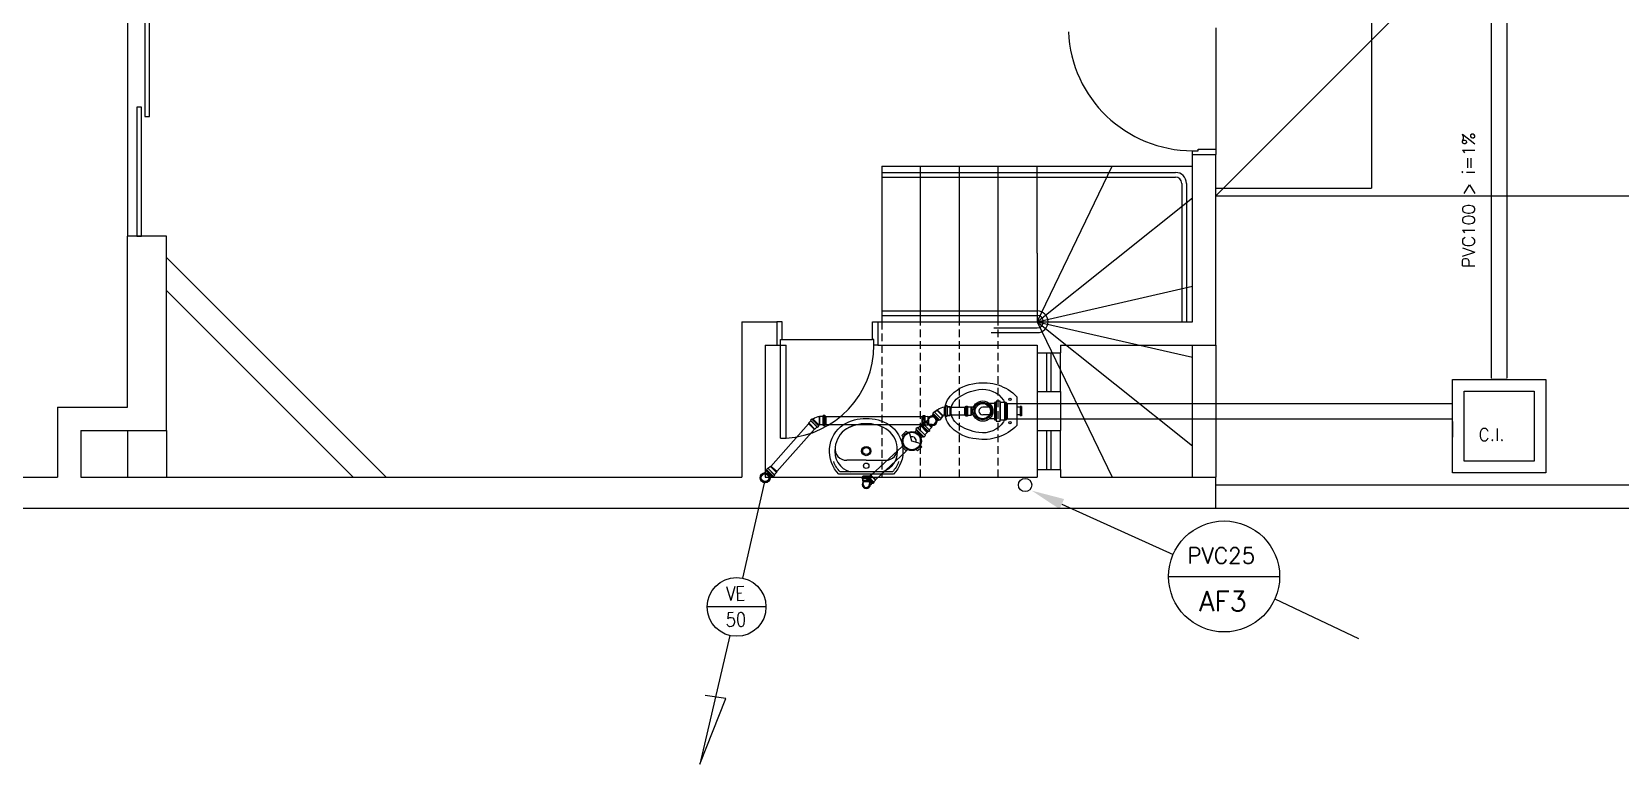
# Model space of a CAD drawing. Extents: x -435 to 5505, y -2177 to 2023.
# Drawn here: x 1824 to 2846, y -104 to 367 of the extents above; entities that cross this region are included whole.
import ezdxf
from ezdxf.enums import TextEntityAlignment as Align

# ---------------------------------------------------------------- set-up
doc = ezdxf.new("R2010")
doc.units = 0
doc.header["$MEASUREMENT"] = 0
doc.linetypes.add('DASHED', pattern=[0.75, 0.5, -0.25])
doc.layers.get('0').update_dxf_attribs({"linetype": 'CONTINUOUS'})
for name, color, linetype in [('03', 3, 'CONTINUOUS'), ('AGUA', 5, 'CONTINUOUS'), ('CONTORNO', 7, 'CONTINUOUS'), ('COTAS', 1, 'CONTINUOUS'), ('HIDRA', 1, 'CONTINUOUS'), ('PROJ', 2, 'DASHED'), ('TXT', 7, 'CONTINUOUS')]:
    doc.layers.add(name, color=color, linetype=linetype)
doc.styles.add('ROMANS', font='romans')
doc.styles.get("Standard").update_dxf_attribs({"font": 'romans.shx', "height": 8})

# ---------------------------------------------------------------- blocks, each defined once
blk = doc.blocks.new('L41')
at = {"layer": 'HIDRA'}
for p, q in [((2, 0, 1.6), (2, -1.9, 1.6)), ((-2.6, -3.8, 1.6), (2.6, -3.8, 1.6)), ((2.6, -4.8, 1.6), (-2.6, -4.8, 1.6)), ((-2, -1.9), (-2.2, -2.2)), ((-2.2, -2.2, 1.6), (2.2, -2.2, 1.6)), ((2.2, -3.8, 1.6), (-2.2, -3.8, 1.6)), ((-2.2, -5.2), (-2.2, -4.8)), ((-2.2, -4.8, 1.6), (2.2, -4.8, 1.6)), ((2.2, -5.2, 1.6), (-2.2, -5.2, 1.6)), ((-2, -1.9), (-2, 0)), ((-2, -1.9, 1.6), (2, -1.9, 1.6)), ((-1.9, -1.9, 1.6), (2, -1.9, 1.6)), ((2.2, -2.2, 1.6), (2, -1.9, 1.6)), ((2.2, -4.8, 1.6), (2.2, -5.2, 1.6))]:
    blk.add_line(p, q, dxfattribs=at)
for radius, start, end in [(2.61, 318.7295, 221.2714), (2.25, 330.6897, 209.3113), (1.95, 0.5668, 183.1563)]:
    blk.add_arc((0, 0), radius, start, end, dxfattribs=at)
for points in [[(2.6, -3.8, 1.6), (-2.6, -3.8, 1.6), (-2.6, -4.8, 1.6), (2.6, -4.8, 1.6)], [(2.6, -4.8, 1.6), (-2.6, -4.8, 1.6), (-2.6, -3.8, 1.6), (2.6, -3.8, 1.6)], [(2.6, -4.8, 1.6), (2.6, -3.8, 1.6), (-2.6, -3.8, 1.6), (-2.6, -4.8, 1.6)], [(2, -1.9, 1.6), (-2, -1.9), (-2.2, -2.2, 1.6), (2.2, -2.2, 1.6)], [(2.2, -2.2, 1.6), (-2.2, -2.2, 1.6), (-2, -1.9, 1.6), (2, -1.9, 1.6)], [(2.2, -2.2, 1.6), (2, -1.9, 1.6), (-2, -1.9, 1.6), (-2.2, -2.2, 1.6)], [(2.2, -2.2, 1.6), (-2.2, -2.2, 1.6), (-2.2, -3.8, 1.6), (2.2, -3.8, 1.6)], [(2.2, -3.8, 1.6), (-2.2, -3.8, 1.6), (-2.2, -2.2, 1.6), (2.2, -2.2, 1.6)], [(2.2, -3.8, 1.6), (2.2, -2.2, 1.6), (-2.2, -2.2, 1.6), (-2.2, -3.8, 1.6)], [(2.2, -4.8, 1.6), (-2.2, -4.8, 1.6), (-2.2, -5.2, 1.6), (2.2, -5.2, 1.6)], [(2.2, -5.2, 1.6), (-2.2, -5.2, 1.6), (-2.2, -4.8, 1.6), (2.2, -4.8, 1.6)], [(-2.2, -5.2, 1.6), (2.2, -5.2, 1.6), (2.2, -4.8, 1.6), (-2.2, -4.8, 1.6)]]:
    blk.add_3dface(points, dxfattribs=at)
blk = doc.blocks.new('L40')
at = {"layer": 'HIDRA'}
for p, q in [((-3.5, -0.8), (-2.6, 0.2)), ((-3.5, -0.8), (-2.6, 0.2)), ((-5.8, -2.7), (-4.7, -1.5)), ((-2.7, -5.8), (-5.8, -2.7)), ((-5.8, -2.7), (-5.8, -3.1)), ((-3.1, -5.8), (-5.8, -3.1)), ((-5, -1.3), (-4.3, -0.6)), ((-1.3, -5), (-5, -1.3)), ((-4.7, -1.5), (-1.5, -4.7)), ((-4.3, -0.6), (-0.6, -4.3)), ((-4, -0.9), (-3.7, -0.6)), ((-0.9, -4), (-4, -0.9)), ((-3.7, -0.6), (-0.6, -3.7)), ((-0.8, -3.5), (-3.5, -0.8)), ((-2.7, -5.8), (-3.1, -5.8)), ((-1.5, -4.7), (-2.7, -5.8)), ((-0.6, -4.3), (-1.3, -5)), ((-0.6, -3.7), (-0.9, -4)), ((-0.8, -3.5), (0.2, -2.6))]:
    blk.add_line(p, q, dxfattribs=at)
for points in [[(-4.7, -1.5), (-5.8, -2.7), (-2.7, -5.8), (-1.5, -4.7)], [(-5.8, -2.7), (-5.8, -3.1), (-3.1, -5.8), (-2.7, -5.8)], [(-4.3, -0.6), (-5, -1.3), (-1.3, -5), (-0.6, -4.3)], [(-0.6, -3.7), (-3.7, -0.6), (-4, -0.9), (-0.9, -4)]]:
    blk.add_3dface(points, dxfattribs=at)

msp = doc.modelspace()

# ---------------------------------------------------------------- linework, layer by layer
for p, q in [((2685.70465, 606.29019), (2685.70465, 266.29019)), ((1885.70465, 395.29019), (1885.70465, 235.29019)), ((1896.70465, 395.29019), (1896.70465, 312.29019)), ((1899.70465, 312.29019), (1899.70465, 395.29019)), ((2585.70465, 261.29019), (2700.70465, 376.29019)), ((2585.70465, 369.29019), (2585.70465, 291.29019)), ((1894.70465, 318.29019), (1891.70465, 318.29019)), ((1891.70465, 318.29019), (1891.70465, 235.29019)), ((1894.70465, 235.29019), (1894.70465, 318.29019)), ((1896.70465, 312.29019), (1899.70465, 312.29019)), ((2570.70465, 287.79019), (2570.70465, 290.29019)), ((2570.70465, 290.29019), (2574.20465, 290.29019)), ((2570.70465, 287.79019), (2585.70465, 287.79019)), ((2570.70465, 180.29019), (2570.70465, 287.79019)), ((2574.20465, 291.29019), (2585.70465, 291.29019)), ((2574.20465, 290.29019), (2574.20465, 291.29019)), ((2585.70465, 291.29019), (2585.70465, 287.79019)), ((2585.70465, 165.29019), (2585.70465, 287.79019)), ((2370.70465, 280.29019), (2570.70465, 280.29019)), ((2370.70465, 280.29019), (2370.70465, 180.29019)), ((2370.70465, 276.29019), (2559.70465, 276.29019)), ((2395.70465, 180.29019), (2395.70465, 280.29019)), ((2420.70465, 180.29019), (2420.70465, 280.29019)), ((2445.70465, 180.29019), (2445.70465, 280.29019)), ((2470.70465, 224.42332), (2470.70465, 280.29019)), ((2470.70465, 180.29019), (2518.86211, 280.29019)), ((2370.70465, 273.29019), (2559.70465, 273.29019)), ((2563.70465, 269.29019), (2563.70465, 180.29019)), ((2566.70465, 269.29019), (2566.70465, 180.29019)), ((2585.70465, 266.29019), (2685.70465, 266.29019)), ((2470.70465, 180.29019), (2570.70465, 260.03753)), ((2585.70465, 261.29019), (2885.70465, 261.29019)), ((1885.70465, 125.29019), (1885.70465, 235.29019)), ((1910.70465, 235.29019), (1885.70465, 235.29019)), ((1891.70465, 235.29019), (1894.70465, 235.29019)), ((1910.70465, 110.29019), (1910.70465, 235.29019)), ((1910.70465, 221.50339), (2051.91785, 80.29019)), ((2470.70465, 224.42332), (2470.70465, 180.29019)), ((1910.70465, 200.29019), (2030.70465, 80.29019)), ((2470.70465, 180.29019), (2570.70465, 203.11454)), ((2370.70465, 187.29019), (2470.70465, 187.29019)), ((2370.70465, 184.29019), (2470.70465, 184.29019)), ((2280.70465, 180.29019), (2303.20465, 180.29019)), ((2280.70465, 180.29019), (2280.70465, 80.29019)), ((2303.20465, 180.29019), (2303.20465, 165.29019)), ((2306.70465, 180.29019), (2303.20465, 180.29019)), ((2306.70465, 168.79019), (2306.70465, 180.29019)), ((2364.70465, 180.29019), (2368.20465, 180.29019)), ((2364.70465, 168.79019), (2364.70465, 180.29019)), ((2368.20465, 180.29019), (2368.20465, 165.29019)), ((2368.20465, 180.29019), (2570.70465, 180.29019)), ((2442.91498, 176.29019), (2470.70465, 176.29019)), ((2470.70465, 180.29019), (2570.70465, 157.46584)), ((2470.70465, 180.29019), (2570.70465, 100.54285)), ((2470.70465, 180.29019), (2518.86211, 80.29019)), ((2295.70465, 165.29019), (2303.20465, 165.29019)), ((2295.70465, 165.29019), (2295.70465, 80.29019)), ((2303.20465, 165.29019), (2305.70465, 165.29019)), ((2305.70465, 165.29019), (2305.70465, 168.79019)), ((2305.70465, 168.79019), (2306.70465, 168.79019)), ((2305.70465, 105.29019), (2305.70465, 165.29019)), ((2305.70465, 165.29019), (2309.20465, 165.29019)), ((2306.70465, 168.79019), (2364.70465, 168.79019)), ((2309.20465, 105.29019), (2309.20465, 165.29019)), ((2365.70465, 168.79019), (2364.70465, 168.79019)), ((2365.70465, 165.29019), (2365.70465, 168.79019)), ((2368.20465, 165.29019), (2365.70465, 165.29019)), ((2368.20465, 165.29019), (2470.70465, 165.29019)), ((2441.18293, 173.29019), (2470.70465, 173.29019)), ((2470.70465, 165.29019), (2470.70465, 160.29019)), ((2485.70465, 165.29019), (2485.70465, 160.29019)), ((2485.70465, 165.29019), (2585.70465, 165.29019)), ((2570.70465, 80.29019), (2570.70465, 165.29019)), ((2585.70465, 165.29019), (2585.70465, 80.29019)), ((2470.70465, 160.29019), (2485.70465, 160.29019)), ((2470.70465, 160.29019), (2470.70465, 135.29019)), ((2476.70465, 160.29019), (2476.70465, 135.29019)), ((2479.70465, 135.29019), (2479.70465, 160.29019)), ((2485.70465, 135.29019), (2485.70465, 160.29019)), ((2470.70465, 135.29019), (2485.70465, 135.29019)), ((2470.70465, 135.29019), (2470.70465, 110.29019)), ((2485.70465, 135.29019), (2485.70465, 110.29019)), ((1840.70465, 125.29019), (1885.70465, 125.29019)), ((1840.70465, 125.29019), (1840.70465, 80.29019)), ((1855.70465, 110.29019), (1855.70465, 80.29019)), ((1855.70465, 110.29019), (1885.70465, 110.29019)), ((1885.70465, 110.29019), (1885.70465, 80.29019)), ((1885.70465, 110.29019), (1910.70465, 110.29019)), ((1910.70465, 110.29019), (1910.70465, 80.29019)), ((2305.70465, 105.29019), (2309.20465, 105.29019)), ((2470.70465, 110.29019), (2485.70465, 110.29019)), ((2470.70465, 110.29019), (2470.70465, 85.29019)), ((2476.70465, 110.29019), (2476.70465, 85.29019)), ((2479.70465, 85.29019), (2479.70465, 110.29019)), ((2485.70465, 85.29019), (2485.70465, 110.29019)), ((2470.70465, 85.29019), (2485.70465, 85.29019)), ((2470.70465, 85.29019), (2470.70465, 80.29019)), ((2485.70465, 85.29019), (2485.70465, 80.29019)), ((1765.70465, 80.29019), (1840.70465, 80.29019)), ((1855.70465, 80.29019), (1910.70465, 80.29019)), ((1910.70465, 80.29019), (2280.70465, 80.29019)), ((2295.70465, 80.29019), (2470.70465, 80.29019)), ((2485.70465, 80.29019), (2585.70465, 80.29019)), ((2585.70465, 60.29019), (2585.70465, 80.29019)), ((2585.70465, 75.29019), (4590.70465, 75.29019)), ((1765.70465, 60.29019), (2585.70465, 60.29019)), ((2585.70465, 60.29019), (4590.70465, 60.29019))]:
    msp.add_line(p, q)
at = {"linetype": 'CONTINUOUS'}
for points in [[(2737.75198, 83.08798), (2737.75198, 143.08798), (2797.75198, 143.08798), (2797.75198, 83.08798)], [(2745.25198, 90.58798), (2745.25198, 135.58798), (2790.25198, 135.58798), (2790.25198, 90.58798)]]:
    msp.add_lwpolyline(points, close=True, dxfattribs=at)
for centre, radius, start, end in [((2570.70465, 370.29019), 80, 182.5074907, 270), ((2559.70465, 269.29019), 7, 0, 90), ((2559.70465, 269.29019), 4, 0, 90), ((2470.70465, 180.29019), 7, 270, 90), ((2470.70465, 180.29019), 4, 270, 90), ((2305.70465, 165.29019), 60, 273.3441522, 360)]:
    msp.add_arc(centre, radius, start, end)
at = {"layer": 'AGUA'}
msp.add_circle((2462.93045, 75.24435), 4.25, dxfattribs=at)
at = {"layer": 'CONTORNO'}
for p, q in [((2441.70465, 125.29019), (2435.70465, 125.29019)), ((2441.70465, 125.29019), (2441.70465, 120.29019)), ((2459.70465, 125.29019), (2457.70465, 125.29019)), ((2459.70465, 125.79019), (2459.70465, 119.79019)), ((2460.70465, 125.79019), (2459.70465, 125.79019)), ((2460.70465, 125.79019), (2460.70465, 119.79019)), ((2441.70465, 120.29019), (2435.70465, 120.29019)), ((2459.70465, 120.29019), (2457.70465, 120.29019)), ((2460.70465, 119.79019), (2459.70465, 119.79019)), ((2360.74153, 91.11264), (2348.22274, 91.11264)), ((2360.74153, 91.11264), (2373.26031, 91.11264))]:
    msp.add_line(p, q, dxfattribs=at)
for points in [[(2415.78037, 133.51481, -0.1787302561), (2431.41314, 140.66067, -0.2459372448), (2457.70465, 132.04895), (2457.70465, 113.53144, -0.2459372448), (2431.41314, 104.91971, -0.1787302561), (2415.78037, 112.06557, -0.1914091485), (2411.20465, 122.79019, -0.1914091485)], [(2415.20465, 122.79019, -0.2223188607), (2419.43484, 131.17232, -0.1132707897), (2433.1615, 136.65956, -0.2835722378), (2449.08295, 129.77817, -0.1537443396), (2449.70465, 127.80411), (2449.70465, 122.79019), (2449.70465, 117.77627, -0.1537443396), (2449.08295, 115.80221, -0.2835722378), (2433.1615, 108.92082, -0.1132707897), (2419.43484, 114.40806, -0.2223188607)], [(2346.08672, 114.14772, -0.1412960882), (2360.74153, 118.11264, -0.1412960882), (2375.39634, 114.14772, -0.466653864), (2378.24153, 82.11264), (2360.74153, 82.11264), (2343.24153, 82.11264, -0.466653864)]]:
    msp.add_lwpolyline(points, format="xyb", close=True, dxfattribs=at)
for points in [[(2370.74153, 83.61264, 0.3960712526), (2380.70059, 99.55723, 0.2313453483), (2373.43836, 111.40588, 0.1400968957), (2360.74153, 114.61264, 0.1400968957), (2348.04469, 111.40588, 0.2313453483), (2340.78246, 99.55723, 0.3960712526), (2350.74153, 83.61264)], [(2348.04469, 111.40588, -0.1400968957), (2360.74153, 114.61264, -0.4199861058)], [(2381.61012, 90.27043, -0.0965810513), (2377.59021, 83.61264), (2343.89284, 83.61264, -0.0965810513), (2339.87293, 90.27043, -0.2309665954)]]:
    msp.add_lwpolyline(points, format="xyb", dxfattribs=at)
for centre, radius in [((2453.20465, 130.29019), 0.75), ((2453.20465, 115.29019), 0.75), ((2360.74153, 97.11264), 3), ((2360.74153, 97.11264), 2.25), ((2360.74153, 87.61264), 1.75)]:
    msp.add_circle(centre, radius, dxfattribs=at)
for centre, radius, start, end in [((2435.70465, 122.79019), 2.5, 90, 270), ((2348.22274, 98.61264), 7.5, 172.76461377, 270), ((2373.26031, 98.61264), 7.5, 270, 7.23538623)]:
    msp.add_arc(centre, radius, start, end, dxfattribs=at)
at = {"layer": 'COTAS', "color": 2}
for p, q in [((2295.21287, 76.5196), (2281.23903, 15.35411)), ((2296.28817, -3.10565), (2258.44022, -3.23239)), ((2272.93886, -21.5684), (2253.79463, -104.37589)), ((2270.37288, -62.1566), (2257.11806, -60.23014)), ((2253.79463, -104.37589), (2270.37288, -62.1566))]:
    msp.add_line(p, q, dxfattribs=at)
msp.add_circle((2277.36419, -3.16902), 18.92408, dxfattribs=at)
at = {"layer": 'HIDRA'}
for p, q in [((2762.75198, 678.82277), (2762.75198, 143.98143)), ((2772.75198, 678.82277), (2772.75198, 143.98143)), ((2772.75198, 143.08798), (2762.75198, 143.08798)), ((2404.69342, 122.03567), (2406.10763, 123.44989)), ((2406.10763, 123.44989), (2406.60261, 123.44989)), ((2406.10763, 123.44989), (2410.06743, 119.49009)), ((2406.60261, 123.44989), (2410.06743, 119.98506)), ((2411.04157, 120.01774), (2411.04157, 125.61774)), ((2411.04157, 125.61774), (2411.59157, 125.61774)), ((2411.04157, 125.24902), (2411.04157, 120.38645)), ((2411.59157, 119.56774), (2411.59157, 126.06774)), ((2411.59157, 126.06774), (2412.79157, 126.06774)), ((2411.59157, 125.61774), (2411.59157, 120.01774)), ((2412.79157, 126.06774), (2412.79157, 119.56774)), ((2412.79157, 120.01774), (2412.79157, 125.61774)), ((2412.79157, 125.61774), (2414.79157, 125.61774)), ((2414.79157, 125.61774), (2415.14157, 125.26774)), ((2414.79157, 125.61774), (2414.79157, 120.01774)), ((2415.1406, 125.30573), (2424.7495, 125.30946)), ((2415.1406, 125.30573), (2415.14254, 120.30573)), ((2415.14157, 125.24372), (2415.14157, 120.36774)), ((2424.20047, 125.60946), (2424.75047, 125.60946)), ((2424.20047, 120.00946), (2424.20047, 125.60946)), ((2424.7495, 125.30946), (2424.75144, 120.30946)), ((2424.75047, 126.05946), (2425.95047, 126.05946)), ((2424.75047, 119.55946), (2424.75047, 126.05946)), ((2424.75047, 125.60946), (2424.75047, 120.00946)), ((2425.95047, 126.05946), (2425.95047, 119.55946)), ((2425.95047, 125.60946), (2427.95047, 125.60946)), ((2425.95047, 120.00946), (2425.95047, 125.60946)), ((2427.95047, 125.60946), (2428.30047, 125.25946)), ((2427.95047, 125.60946), (2427.95047, 120.00946)), ((2428.30047, 125.25946), (2428.30047, 120.35946)), ((2429.66326, 125.24019), (2428.30047, 125.24019)), ((2443.27982, 127.67092), (2440.02662, 127.67092)), ((2443.27982, 127.67119), (2443.27981, 117.90919)), ((2443.27982, 127.67092), (2443.27982, 117.90946)), ((2443.30796, 128.30732), (2443.30796, 117.10732)), ((2444.40796, 128.30732), (2443.30796, 128.30732)), ((2444.40796, 129.20732), (2444.40796, 116.20732)), ((2446.80796, 129.20732), (2444.40796, 129.20732)), ((2444.40796, 117.10732), (2444.40796, 128.30732)), ((2446.80796, 116.20732), (2446.80796, 129.20732)), ((2446.80796, 128.30732), (2446.80796, 117.10732)), ((2450.80796, 128.30732), (2446.80796, 128.30732)), ((2450.80796, 117.10732), (2450.80796, 128.30732)), ((2450.80796, 128.30732), (2451.50796, 127.60732)), ((2451.50796, 127.70732), (2737.75198, 127.70732)), ((2451.50796, 127.70732), (2451.50796, 117.70732)), ((2451.50796, 117.85535), (2451.50796, 127.60732)), ((2451.50796, 117.85535), (2451.50796, 127.60732)), ((2323.67693, 114.54588, 0.5), (2299.46587, 87.15925, 0.5)), ((2327.42297, 111.23421, 0.5), (2323.67693, 114.54588, 0.5)), ((2325.22326, 116.54014, 0.5), (2323.80905, 115.12592, 0.5)), ((2323.80905, 115.12592, 0.5), (2323.80905, 114.63095, 0.5)), ((2323.80905, 115.12592, 0.5), (2327.76885, 111.16612, 0.5)), ((2323.82603, 114.61397, 0.5), (2327.27387, 111.16612, 0.5)), ((2325.75359, 117.70686, 0.5), (2324.90507, 116.85833, 0.5)), ((2324.90507, 116.85833, 0.5), (2329.50126, 112.26214, 0.5)), ((2329.18306, 112.58034, 0.5), (2325.22326, 116.54014, 0.5)), ((2330.34979, 113.11067, 0.5), (2325.75359, 117.70686, 0.5)), ((2326.4607, 117.77757, 0.5), (2326.07179, 117.38866, 0.5)), ((2326.07179, 117.38866, 0.5), (2330.03159, 113.42887, 0.5)), ((2330.4205, 113.81778, 0.5), (2326.4607, 117.77757, 0.5)), ((2326.72142, 117.51685, 0.5), (2330.15978, 114.0785, 0.5)), ((2327.76885, 111.16612, 0.5), (2329.18306, 112.58034, 0.5)), ((2329.50126, 112.26214, 0.5), (2330.34979, 113.11067, 0.5)), ((2330.03159, 113.42887, 0.5), (2330.4205, 113.81778, 0.5)), ((2330.97851, 119.50291, 0.5), (2330.62851, 119.15291, 0.5)), ((2330.62851, 114.27693, 0.5), (2330.62851, 119.15291, 0.5)), ((2330.97851, 113.90291, 0.5), (2330.62851, 114.25291, 0.5)), ((2330.97851, 113.90291, 0.5), (2330.97851, 119.50291, 0.5)), ((2332.97851, 113.90291, 0.5), (2330.97851, 113.90291, 0.5)), ((2332.97851, 113.45291, 0.5), (2332.97851, 119.95291, 0.5)), ((2332.97851, 119.50291, 0.5), (2332.97851, 113.90291, 0.5)), ((2334.17851, 113.45291, 0.5), (2332.97851, 113.45291, 0.5)), ((2334.17851, 119.95291, 0.5), (2334.17851, 113.45291, 0.5)), ((2334.17851, 113.90291, 0.5), (2334.17851, 119.50291, 0.5)), ((2334.72851, 113.90291, 0.5), (2334.17851, 113.90291, 0.5)), ((2334.72851, 119.50291, 0.5), (2334.72851, 113.90291, 0.5)), ((2400.05226, 109.0005), (2395.59749, 113.45527)), ((2395.59749, 113.45527), (2396.15434, 113.45527)), ((2396.08312, 113.44593), (2396.47203, 113.83484)), ((2400.04292, 109.48613), (2396.08312, 113.44593)), ((2396.15383, 114.15304), (2397.00236, 115.00156)), ((2400.75002, 109.55684), (2396.15383, 114.15304)), ((2396.47203, 113.83484), (2400.43183, 109.87504)), ((2396.67765, 113.84896, 0.5), (2396.73126, 119.44871, 0.5)), ((2397.00236, 115.00156), (2401.59855, 110.40537)), ((2397.22332, 113.39372, 0.5), (2397.28554, 119.89342, 0.5)), ((2397.28123, 119.44344, 0.5), (2397.22763, 113.8437, 0.5)), ((2397.32056, 114.68337), (2398.73477, 116.09758)), ((2401.28035, 110.72357), (2397.32056, 114.68337)), ((2398.48549, 119.88194, 0.5), (2398.42327, 113.38223, 0.5)), ((2398.42757, 113.83221, 0.5), (2398.48118, 119.43196, 0.5)), ((2400.42748, 113.81307, 0.5), (2398.42757, 113.83221, 0.5)), ((2398.48118, 119.43196, 0.5), (2400.48109, 119.41281, 0.5)), ((2399.2503, 116.07702), (2398.73477, 116.09758)), ((2398.73477, 116.09758), (2402.69457, 112.13778)), ((2399.2503, 116.07702), (2403.71375, 120.54047)), ((2399.2503, 116.07702), (2402.69457, 112.63276)), ((2400.48109, 119.41281, 0.5), (2400.42748, 113.81307, 0.5)), ((2400.42748, 113.81307, 0.5), (2400.78082, 114.1597, 0.5)), ((2400.82772, 119.05948, 0.5), (2400.48109, 119.41281, 0.5)), ((2400.82772, 119.05948, 0.5), (2400.78082, 114.1597, 0.5)), ((2400.82749, 119.03546, 0.5), (2400.78082, 114.1597, 0.5)), ((2403.18071, 114.13673, 0.5), (2400.78082, 114.1597, 0.5)), ((2400.82772, 119.05948, 0.5), (2403.22761, 119.0365, 0.5)), ((2407.15802, 117.09621), (2402.69457, 112.63276)), ((2402.69457, 112.13778), (2402.69457, 112.63276)), ((2403.45598, 120.79824), (2403.84489, 121.18715)), ((2407.41578, 116.83844), (2403.45598, 120.79824)), ((2403.52669, 121.50534), (2404.37522, 122.35387)), ((2408.12289, 116.90915), (2403.52669, 121.50534)), ((2403.71375, 120.54047), (2407.15802, 117.09621)), ((2403.84489, 121.18715), (2407.80469, 117.22735)), ((2404.37522, 122.35387), (2408.97142, 117.75768)), ((2408.65322, 118.07588), (2404.69342, 122.03567)), ((2407.80469, 117.22735), (2407.41578, 116.83844)), ((2408.97142, 117.75768), (2408.12289, 116.90915)), ((2410.06743, 119.49009), (2408.65322, 118.07588)), ((2410.06743, 119.49009), (2410.06743, 119.98506)), ((2411.59157, 120.01774), (2411.04157, 120.01774)), ((2412.79157, 119.56774), (2411.59157, 119.56774)), ((2414.79157, 120.01774), (2412.79157, 120.01774)), ((2414.79157, 120.01774), (2415.14157, 120.36774)), ((2415.14254, 120.30573), (2424.75144, 120.30946)), ((2424.75047, 120.00946), (2424.20047, 120.00946)), ((2425.95047, 119.55946), (2424.75047, 119.55946)), ((2427.95047, 120.00946), (2425.95047, 120.00946)), ((2427.95047, 120.00946), (2428.30047, 120.35946)), ((2429.65548, 120.35946), (2428.30047, 120.35946)), ((2443.27982, 117.90946), (2440.02662, 117.90946)), ((2443.30796, 117.10732), (2444.40796, 117.10732)), ((2444.40796, 116.20732), (2446.80796, 116.20732)), ((2446.80796, 117.10732), (2450.80796, 117.10732)), ((2450.80796, 117.10732), (2451.50796, 117.80732)), ((2451.50796, 117.70732), (2737.75198, 117.70732)), ((2737.75198, 116.09061), (2737.75198, 106.09061)), ((2327.42297, 111.23421, 0.5), (2303.21191, 83.84758, 0.5)), ((2327.76885, 111.16612, 0.5), (2327.27387, 111.16612, 0.5)), ((2386.48289, 109.90944), (2383.71103, 107.13758)), ((2384.55796, 106.29066), (2383.71103, 107.13758)), ((2387.32982, 109.06252), (2386.48289, 109.90944)), ((2390.10341, 103.51707), (2388.6031, 108.93947)), ((2395.52581, 102.01677), (2390.10341, 103.51707)), ((2391.98287, 109.36437), (2392.85252, 110.23402)), ((2392.61438, 110.47217), (2397.06915, 106.01739)), ((2392.69393, 111.26766), (2397.86465, 106.09694)), ((2396.83101, 106.25554), (2392.85252, 110.23402)), ((2397.50668, 106.45492), (2393.0519, 110.90969)), ((2398.81924, 107.05154), (2393.64853, 112.22226)), ((2394.0065, 111.86428), (2398.46127, 107.40951)), ((2395.96136, 105.38588), (2396.83101, 106.25554)), ((2397.06915, 106.01739), (2397.50668, 106.45492)), ((2397.86465, 106.09694), (2398.81924, 107.05154)), ((2398.46127, 107.40951), (2400.05226, 109.0005)), ((2400.43183, 109.87504), (2400.04292, 109.48613)), ((2400.05226, 109.0005), (2400.05226, 109.55735)), ((2401.59855, 110.40537), (2400.75002, 109.55684)), ((2402.69457, 112.13778), (2401.28035, 110.72357)), ((2363.91855, 81.56084), (2383.79894, 99.96873)), ((2366.63619, 78.6258), (2386.51659, 97.0337)), ((2384.61876, 100.73407), (2383.77184, 99.88715)), ((2383.77184, 99.88715), (2386.54369, 97.11529)), ((2387.39062, 97.96222), (2386.54369, 97.11529)), ((2392.87362, 97.975), (2393.72054, 97.12808)), ((2393.72054, 97.12808), (2396.4924, 99.89993)), ((2395.64547, 100.74686), (2396.4924, 99.89993)), ((2296.67491, 84.34922, 1), (2295.52473, 83.19904, 1)), ((2296.84876, 84.97309, 1), (2296.45986, 84.58418, 1)), ((2296.45986, 84.58418, 1), (2300.41965, 80.62438, 1)), ((2297.37909, 86.13981, 1), (2296.53057, 85.29128, 1)), ((2296.53057, 85.29128, 1), (2301.12676, 80.69509, 1)), ((2296.67481, 84.34932, 1), (2300.1262, 80.89793, 1)), ((2296.67491, 84.34922, 1), (2300.1261, 80.89803, 1)), ((2300.80856, 81.01329, 1), (2296.84876, 84.97309, 1)), ((2301.97529, 81.54362, 1), (2297.37909, 86.13981, 1)), ((2299.11151, 87.23583, 1), (2297.69729, 85.82161, 1)), ((2297.69729, 85.82161, 1), (2301.65709, 81.86182, 1)), ((2303.0713, 83.27603, 1), (2299.11151, 87.23583, 1)), ((2299.11151, 87.23583, 1), (2299.60648, 87.23583, 1)), ((2303.21191, 83.84758, 0.5), (2299.46587, 87.15925, 0.5)), ((2303.05432, 83.78799, 1), (2299.60648, 87.23583, 1)), ((2303.05432, 83.78799, 1), (2299.60648, 87.23583, 1)), ((2301.65709, 81.86182, 1), (2303.0713, 83.27603, 1)), ((2303.0713, 83.27603, 1), (2303.0713, 83.771, 1)), ((2300.1261, 80.89803, 1), (2298.97592, 79.74785, 1)), ((2300.41965, 80.62438, 1), (2300.80856, 81.01329, 1)), ((2301.12676, 80.69509, 1), (2301.97529, 81.54362, 1))]:
    msp.add_line(p, q, dxfattribs=at)
for centre, radius in [((2435.70465, 122.79019), 6.51927), ((2435.70465, 122.79019), 5.61927), ((2435.70465, 122.79019), 4.88073), ((2390.10341, 103.51707), 6.14883), ((2390.10341, 103.51707), 5.62613), ((2295.72228, 79.9454), 3.25964), ((2295.72228, 79.9454), 2.80964), ((2295.72228, 79.9454), 2.44036)]:
    msp.add_circle(centre, radius, dxfattribs=at)
for centre, radius, start, end in [((2411.28682, 118.32998), 6.92338, 92.03002862, 132.23473015), ((2330.62851, 113.62411, 0.5), 5.51532, 90, 135.1053386), ((2330.62851, 113.62411, 0.5), 0.65282, 90, 135.88997884), ((2403.20416, 116.58661, 0.5), 3.1569, 230.35447491, 128.54855964), ((2403.20416, 116.58661, 0.5), 2.73404, 243.10285842, 115.80017613), ((2403.20416, 116.58661, 0.5), 2.45, 269.45151728, 89.45151728), ((2411.46267, 117.95165), 2.47095, 99.81237813, 123.28368468), ((2390.10341, 103.51707), 2.81307, 344.53399005, 105.46600995)]:
    msp.add_arc(centre, radius, start, end, dxfattribs=at)
for points in [[(2404.69342, 122.03567), (2408.65322, 118.07588), (2410.06743, 119.49009), (2406.10763, 123.44989)], [(2406.10763, 123.44989), (2406.60261, 123.44989), (2410.06743, 119.98506), (2410.06743, 119.49009)], [(2411.04157, 125.61774), (2411.04157, 120.01774), (2411.59157, 120.01774), (2411.59157, 125.61774)], [(2411.59157, 119.56774), (2412.79157, 119.56774), (2412.79157, 126.06774), (2411.59157, 126.06774)], [(2412.79157, 120.01774), (2414.79157, 120.01774), (2414.79157, 125.61774), (2412.79157, 125.61774)], [(2414.79157, 120.01774), (2415.14157, 120.36774), (2415.14719, 125.25203), (2414.79157, 125.61774)], [(2443.30796, 128.30732), (2443.30796, 117.10732), (2444.40796, 117.10732), (2444.40796, 128.30732)], [(2444.40796, 116.20732), (2446.80796, 116.20732), (2446.80796, 129.20732), (2444.40796, 129.20732)], [(2446.80796, 117.10732), (2450.80796, 117.10732), (2450.80796, 128.30732), (2446.80796, 128.30732)], [(2451.50796, 117.80732), (2450.80796, 117.10732), (2450.80796, 128.30732), (2451.50796, 127.60732)], [(2329.18306, 112.58034, 0.5), (2327.76885, 111.16612, 0.5), (2323.80905, 115.12592, 0.5), (2325.22326, 116.54014, 0.5)], [(2327.76885, 111.16612, 0.5), (2327.27387, 111.16612, 0.5), (2323.81619, 114.61587, 0.5), (2323.80905, 115.12592, 0.5)], [(2330.34979, 113.11067, 0.5), (2329.50126, 112.26214, 0.5), (2324.90507, 116.85833, 0.5), (2325.75359, 117.70686, 0.5)], [(2326.4607, 117.77757, 0.5), (2330.4205, 113.81778, 0.5), (2330.03159, 113.42887, 0.5), (2326.07179, 117.38866, 0.5)], [(2330.97851, 119.50291, 0.5), (2330.62851, 119.15291, 0.5), (2330.62851, 114.27693, 0.5), (2330.97851, 113.90291, 0.5)], [(2332.97851, 119.50291, 0.5), (2332.97851, 113.90291, 0.5), (2330.97851, 113.90291, 0.5), (2330.97851, 119.50291, 0.5)], [(2332.97851, 119.95291, 0.5), (2332.97851, 113.45291, 0.5), (2334.17851, 113.45291, 0.5), (2334.17851, 119.95291, 0.5)], [(2334.17851, 119.50291, 0.5), (2334.17851, 113.90291, 0.5), (2334.72851, 113.90291, 0.5), (2334.72851, 119.50291, 0.5)], [(2334.70506, 114.25303, 0.5), (2396.681, 114.19895, 0.5), (2396.72791, 119.09872, 0.5), (2334.75196, 119.1528, 0.5)], [(2398.46127, 107.40951), (2400.05226, 109.0005), (2395.59749, 113.45527), (2394.0065, 111.86428)], [(2395.59749, 113.45527), (2396.07377, 113.45527), (2400.05226, 109.47679), (2400.05226, 109.0005)], [(2400.43183, 109.87504), (2400.04292, 109.48613), (2396.08312, 113.44593), (2396.47203, 113.83484)], [(2397.00236, 115.00156), (2396.15383, 114.15304), (2400.75002, 109.55684), (2401.59855, 110.40537)], [(2396.67765, 113.84896, 0.5), (2396.73126, 119.44871, 0.5), (2397.28123, 119.44344, 0.5), (2397.22763, 113.8437, 0.5)], [(2397.22332, 113.39372, 0.5), (2397.28554, 119.89342, 0.5), (2398.48549, 119.88194, 0.5), (2398.42327, 113.38223, 0.5)], [(2402.69457, 112.13778), (2401.28035, 110.72357), (2397.32056, 114.68337), (2398.73477, 116.09758)], [(2398.42757, 113.83221, 0.5), (2398.48118, 119.43196, 0.5), (2400.48109, 119.41281, 0.5), (2400.42748, 113.81307, 0.5)], [(2402.69457, 112.63276), (2402.69457, 112.13778), (2398.73477, 116.09758), (2399.2503, 116.07702)], [(2403.45598, 120.79824), (2407.41578, 116.83844), (2407.80469, 117.22735), (2403.84489, 121.18715)], [(2408.12289, 116.90915), (2408.97142, 117.75768), (2404.37522, 122.35387), (2403.52669, 121.50534)], [(2392.61438, 110.47217), (2397.06915, 106.01739), (2397.50668, 106.45492), (2393.0519, 110.90969)], [(2397.86465, 106.09694), (2398.81924, 107.05154), (2393.64853, 112.22226), (2392.69393, 111.26766)], [(2296.45986, 84.58418, 1), (2300.41965, 80.62438, 1), (2300.80856, 81.01329, 1), (2296.84876, 84.97309, 1)], [(2301.12676, 80.69509, 1), (2301.97529, 81.54362, 1), (2297.37909, 86.13981, 1), (2296.53057, 85.29128, 1)], [(2301.65709, 81.86182, 1), (2303.0713, 83.27603, 1), (2299.11151, 87.23583, 1), (2297.69729, 85.82161, 1)], [(2303.0713, 83.771, 1), (2303.0713, 83.27603, 1), (2299.11151, 87.23583, 1), (2299.60648, 87.23583, 1)]]:
    msp.add_3dface(points, dxfattribs=at)
at = {"layer": 'PROJ', "color": 253, "linetype": 'DASHED', "ltscale": 10}
for p, q in [((2370.70465, 180.29019), (2370.70465, 80.29019)), ((2395.70465, 80.29019), (2395.70465, 180.29019)), ((2420.70465, 80.29019), (2420.70465, 180.29019)), ((2445.70465, 80.29019), (2445.70465, 180.29019))]:
    msp.add_line(p, q, dxfattribs=at)
at = {"layer": 'TXT', "color": 12}
for p, q in [((2486.57627, 62.98295), (2558.14543, 30.47433)), ((2555.25493, 16.40212), (2626.65493, 16.40212)), ((2623.64451, 2.05355), (2677.44837, -23.39401))]:
    msp.add_line(p, q, dxfattribs=at)
msp.add_circle((2590.95493, 16.40212), 35.7, dxfattribs=at)
msp.add_solid([(2488.01739, 66.21815), (2485.13514, 59.74774), (2467.16503, 71.62971)], dxfattribs=at)

# ---------------------------------------------------------------- block references
at = {"rotation": 180}
for name in ['L41', 'L40']:
    msp.add_blockref(name, (2360.81643, 75.63193), dxfattribs=at)

# ---------------------------------------------------------------- texts
at = {"layer": '03'}
msp.add_text('PVC100 > i=1%', height=8, rotation=90, dxfattribs=at).set_placement((2752.16929, 214.83199))
msp.add_text('C.I.', height=8, dxfattribs=at).set_placement((2754.56073, 103.64042))
at = {"layer": 'COTAS', "color": 2, "style": 'ROMANS', "width": 0.85}
for s, p in [('VE', (2270.71906, 0.9683)), ('50', (2270.44836, -15.92332))]:
    msp.add_text(s, height=9, rotation=0.63841881, dxfattribs=at).set_placement(p)
at = {"layer": 'TXT'}
for s, height, p in [('PVC25', 10.2, (2589.13596, 24.78768)), ('AF3', 12.75, (2590.15709, -5.84884))]:
    msp.add_text(s, height=height, dxfattribs=at).set_placement(p, align=Align.CENTER)

doc.saveas('drawing.dxf')
